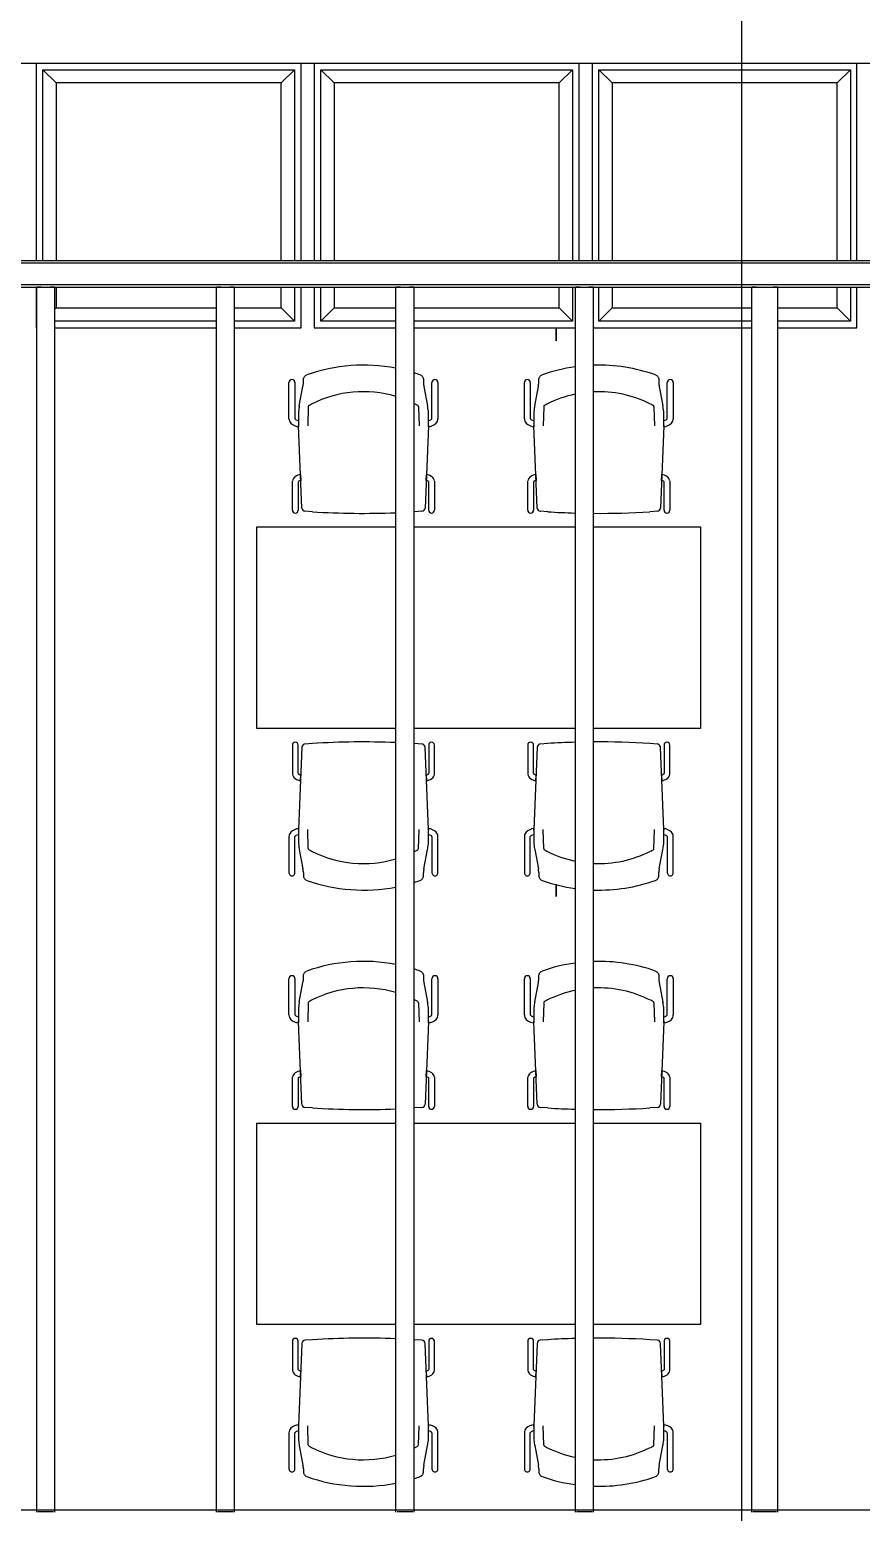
# Model space of a CAD drawing. Header units: inches. Extents: x -3 to 209, y -384 to 20.
# Drawn here: x 173.71 to 176.85, y -259.52 to -253.91 of the extents above; entities that cross this region are included whole.
import ezdxf

# ---------------------------------------------------------------- set-up
doc = ezdxf.new("R2010")
doc.units = ezdxf.units.IN
doc.header["$MEASUREMENT"] = 0
for name, color, linetype, lineweight in [('A-DETL', 253, 'Continuous', 9), ('A-FLOR', 253, 'Continuous', 9), ('I-FURN', 253, 'Continuous', 9), ('I-FURN-PNLS', 253, 'Continuous', 9), ('L-SITE', 253, 'Continuous', 9), ('S-BEAM', 253, 'Continuous', 13), ('S-GRID', 253, 'Continuous', 9)]:
    doc.layers.add(name, color=color, linetype=linetype, lineweight=lineweight)
doc.layers.add('NFF-FURN', color=253, linetype='Continuous')

# ---------------------------------------------------------------- blocks, each defined once
blk = doc.blocks.new('20170303 - Modelo Est RT 16 Arpro CENTRAL_rvt-1-Borde De Placa SobreCubierta')
at = {"layer": 'A-FLOR', "linetype": 'ByBlock', "lineweight": -2}
for p, q in [((14.4047, 16.3453), (14.4047, 16.3953)), ((14.4047, 16.3953), (14.4047, 16.3453)), ((14.4047, 14.2453), (14.4047, 14.2919)), ((14.4047, 14.2919), (14.4047, 14.2453))]:
    blk.add_line(p, q, dxfattribs=at)
at = {"layer": 'S-BEAM', "linetype": 'ByBlock', "lineweight": -2}
for p, q in [((23.1782, 16.6486), (3.9899, 16.6486)), ((23.1782, 16.6397), (3.9899, 16.6397)), ((23.1782, 16.5575), (3.9899, 16.5575)), ((3.9899, 16.5486), (23.1782, 16.5486)), ((12.4415, 16.5479), (12.4415, 11.9195)), ((12.4593, 16.5488), (12.4937, 16.5488)), ((12.5115, 11.9195), (12.5115, 16.5479)), ((13.1202, 16.5479), (13.1202, 11.9195)), ((13.138, 16.5488), (13.1724, 16.5488)), ((13.1902, 11.9195), (13.1902, 16.5479)), ((13.7986, 16.5479), (13.7986, 11.9195)), ((13.8164, 16.5488), (13.8508, 16.5488)), ((13.8686, 11.9195), (13.8686, 16.5479)), ((14.4763, 16.5479), (14.4763, 11.9195)), ((14.4941, 16.5488), (14.5285, 16.5488)), ((14.5463, 11.9195), (14.5463, 16.5479)), ((15.1427, 16.5479), (15.1427, 11.9195)), ((15.1605, 16.5488), (15.2249, 16.5488)), ((15.2427, 11.9195), (15.2427, 16.5479)), ((23.0817, 11.926), (3.9899, 11.926)), ((12.4937, 11.9203), (12.4593, 11.9203)), ((13.1724, 11.9203), (13.138, 11.9203)), ((13.8508, 11.9203), (13.8164, 11.9203)), ((14.5285, 11.9203), (14.4941, 11.9203)), ((15.2249, 11.9203), (15.1605, 11.9203))]:
    blk.add_line(p, q, dxfattribs=at)
for centre, start_param, end_param in [((12.4593, 16.5479), 1.570796, 3.141593), ((12.4937, 16.5479), 0, 1.570796), ((13.138, 16.5479), 1.570796, 3.141593), ((13.1724, 16.5479), 0, 1.570796), ((13.8164, 16.5479), 1.570796, 3.141593), ((13.8508, 16.5479), 0, 1.570796), ((14.4941, 16.5479), 1.570796, 3.141593), ((14.5285, 16.5479), 0, 1.570796), ((15.1605, 16.5479), 1.570796, 3.141593), ((15.2249, 16.5479), 0, 1.570796), ((12.4593, 11.9195), 1.570796, 2.356194), ((12.4937, 11.9195), 0.785398, 1.570796), ((13.138, 11.9195), 1.570796, 2.356194), ((13.1724, 11.9195), 0.785398, 1.570796), ((13.8164, 11.9195), 1.570796, 2.356194), ((13.8508, 11.9195), 0.785398, 1.570796), ((14.4941, 11.9195), 1.570796, 2.356194), ((14.5285, 11.9195), 0.785398, 1.570796), ((15.1605, 11.9195), 1.570796, 2.356194), ((15.2249, 11.9195), 0.785398, 1.570796)]:
    blk.add_ellipse(centre, major_axis=(0.0178, 0), ratio=0.049795, start_param=start_param, end_param=end_param, dxfattribs=at)
blk = doc.blocks.new('Haworth_Planes-Collaborative_Table-Rectangular - 30_ x 66_-V77-Borde De Placa SobreCubierta')
at = {"layer": 'I-FURN-PNLS', "linetype": 'ByBlock', "lineweight": -2}
for p, q in [((-0.8382, 0.381), (-0.4341, 0.381)), ((-0.8382, -0.381), (-0.8382, 0.381)), ((-0.3644, 0.381), (0.2437, 0.381)), ((0.3133, 0.381), (0.8382, 0.381)), ((0.8382, 0.381), (0.8382, -0.381)), ((-0.4342, -0.381), (-0.8382, -0.381)), ((0.2435, -0.381), (-0.3642, -0.381)), ((0.8382, -0.381), (0.3135, -0.381))]:
    blk.add_line(p, q, dxfattribs=at)
blk = doc.blocks.new('Haworth_Chair_Very-Perforated Side and Seminar - Arms-V78-Borde De Placa SobreCubierta')
at = {"layer": 'I-FURN', "linetype": 'ByBlock', "lineweight": -2}
for p, q in [((-0.2813, 0.2394), (-0.2813, 0.1024)), ((-0.2587, 0.1025), (-0.2587, 0.2394)), ((-0.2284, 0.2247), (-0.2422, 0.1511)), ((-0.2265, 0.2515), (-0.2268, 0.2388)), ((0.2268, 0.2388), (0.2265, 0.2515)), ((0.2422, 0.1511), (0.2284, 0.2247)), ((0.2587, 0.2394), (0.2587, 0.1025)), ((0.2813, 0.1024), (0.2813, 0.2394)), ((-0.2082, 0.1476), (-0.2107, 0.0762)), ((0.2082, 0.1476), (0.2107, 0.0762)), ((-0.2452, 0.0762), (-0.2453, 0.0787)), ((-0.2453, 0.0787), (-0.2452, 0.0762)), ((-0.2451, 0.0723), (-0.2452, 0.0762)), ((-0.2452, 0.0762), (-0.2329, -0.2351)), ((0.2329, -0.2351), (0.2452, 0.0762)), ((0.2452, 0.0762), (0.2451, 0.0723)), ((0.2453, 0.0787), (0.2452, 0.0762)), ((0.2452, 0.0762), (0.2453, 0.0787)), ((-0.237, -0.1307), (-0.2379, -0.1081)), ((0.2379, -0.1081), (0.237, -0.1307)), ((-0.2684, -0.1329), (-0.2684, -0.2432)), ((-0.2464, -0.2432), (-0.2464, -0.1353)), ((0.2464, -0.1353), (0.2464, -0.2432)), ((0.2684, -0.2432), (0.2684, -0.1329)), ((-0.2211, -0.2472), (-0.1928, -0.2491)), ((0.1928, -0.2491), (0.2211, -0.2472))]:
    blk.add_line(p, q, dxfattribs=at)
for centre, radius, start, end in [((0, -0.3398), 0.6447, 88.2529, 109.4306), ((0, -0.3398), 0.6447, 70.5694, 81.9936), ((-0.27, 0.2394), 0.0113, 360, 180), ((-0.3182, 0.2416), 0.0914, 349.3577, 358.2769), ((0.3182, 0.2416), 0.0914, 181.7231, 190.6423), ((0.27, 0.2394), 0.0113, 360, 180), ((0.0006, -0.225), 0.4297, 87.4598, 117.0332), ((0.0006, -0.225), 0.4297, 62.9668, 78.0083), ((0.378, 0.1033), 0.6238, 178.604, 182.266), ((-0.1104, 0.1192), 0.1352, 170.258, 180.2828), ((-0.0425, 0.1136), 0.2032, 169.3577, 171.9368), ((-0.2011, 0.1472), 0.0071, 123.4353, 176.5647), ((-0.1799, 0.115), 0.0456, 110.6312, 123.4353), ((0.1799, 0.115), 0.0456, 56.5647, 69.3688), ((0.2011, 0.1472), 0.0071, 3.4353, 56.5647), ((0.0425, 0.1136), 0.2032, 8.0632, 10.6423), ((0.1104, 0.1192), 0.1352, 359.7172, 9.742), ((-0.378, 0.1033), 0.6238, 357.734, 1.396), ((-0.258, 0.1024), 0.0233, 180, 226), ((-0.2407, 0.1203), 0.0482, 226, 264.7936), ((-0.2497, 0.1077), 0.0104, 210.1474, 239.8526), ((-0.2405, 0.1236), 0.0287, 239.8526, 259.4599), ((0.378, 0.1033), 0.6238, 180.7316, 182.266), ((0.2407, 0.1203), 0.0482, 275.2064, 314), ((-0.378, 0.1033), 0.6238, 357.734, 359.2684), ((0.2405, 0.1236), 0.0287, 280.5401, 300.1474), ((0.2497, 0.1077), 0.0104, 300.1474, 329.8526), ((0.258, 0.1024), 0.0233, 314, 360), ((-0.2256, -0.1648), 0.058, 102.3066, 123.6934), ((0.2256, -0.1648), 0.058, 56.3066, 77.6934), ((-0.2441, -0.137), 0.0247, 123.6934, 170.3066), ((-0.2293, -0.1585), 0.0289, 105.5905, 126.4095), ((0.2293, -0.1585), 0.0289, 53.5905, 74.4095), ((0.2441, -0.137), 0.0247, 9.6934, 56.3066), ((-0.2574, -0.2432), 0.011, 180, 360), ((-0.2202, -0.2346), 0.0127, 182.266, 265.9271), ((0, 2.8583), 3.1134, 266.4497, 270.3643), ((0, 2.8583), 3.1134, 271.6472, 273.5503), ((0.2202, -0.2346), 0.0127, 274.0729, 357.734), ((0.2574, -0.2432), 0.011, 180, 360)]:
    blk.add_arc(centre, radius, start, end, dxfattribs=at)
for points in [[(-0.2259, 0.2554), (-0.2261, 0.2548), (-0.2263, 0.2534), (-0.2264, 0.2521), (-0.2265, 0.2515)], [(-0.2145, 0.2681), (-0.2159, 0.2676), (-0.2185, 0.2662), (-0.2219, 0.2632), (-0.2245, 0.2596), (-0.2255, 0.2569), (-0.2259, 0.2554)], [(0.2259, 0.2554), (0.2255, 0.2569), (0.2245, 0.2596), (0.2219, 0.2632), (0.2185, 0.2662), (0.2159, 0.2676), (0.2145, 0.2681)], [(0.2265, 0.2515), (0.2264, 0.2521), (0.2263, 0.2534), (0.2261, 0.2548), (0.2259, 0.2554)]]:
    blk.add_open_spline(points, degree=3, dxfattribs=at)
blk = doc.blocks.new('Haworth_Chair_Very-Perforated Side and Seminar - Arms-V79-Borde De Placa SobreCubierta')
at = {"layer": 'I-FURN', "linetype": 'ByBlock', "lineweight": -2}
for p, q in [((-0.2813, 0.2394), (-0.2813, 0.1024)), ((-0.2587, 0.1025), (-0.2587, 0.2394)), ((-0.2284, 0.2247), (-0.2422, 0.1511)), ((-0.2265, 0.2515), (-0.2268, 0.2388)), ((0.2268, 0.2388), (0.2265, 0.2515)), ((0.2422, 0.1511), (0.2284, 0.2247)), ((0.2587, 0.2394), (0.2587, 0.1025)), ((0.2813, 0.1024), (0.2813, 0.2394)), ((-0.2082, 0.1476), (-0.2107, 0.0762)), ((0.2082, 0.1476), (0.2107, 0.0762)), ((-0.2452, 0.0762), (-0.2453, 0.0787)), ((-0.2453, 0.0787), (-0.2452, 0.0762)), ((-0.2451, 0.0723), (-0.2452, 0.0762)), ((-0.2452, 0.0762), (-0.2329, -0.2351)), ((0.2329, -0.2351), (0.2452, 0.0762)), ((0.2452, 0.0762), (0.2451, 0.0723)), ((0.2453, 0.0787), (0.2452, 0.0762)), ((0.2452, 0.0762), (0.2453, 0.0787)), ((-0.237, -0.1307), (-0.2379, -0.1081)), ((0.2379, -0.1081), (0.237, -0.1307)), ((-0.2684, -0.1329), (-0.2684, -0.2432)), ((-0.2464, -0.2432), (-0.2464, -0.1353)), ((0.2464, -0.1353), (0.2464, -0.2432)), ((0.2684, -0.2432), (0.2684, -0.1329)), ((-0.2211, -0.2472), (-0.1928, -0.2491)), ((0.1928, -0.2491), (0.2211, -0.2472))]:
    blk.add_line(p, q, dxfattribs=at)
for centre, radius, start, end in [((0, -0.3398), 0.6447, 70.5694, 100.8851), ((-0.27, 0.2394), 0.0113, 360, 180), ((-0.3182, 0.2416), 0.0914, 349.3577, 358.2769), ((0, -0.3398), 0.6447, 107.32, 109.4306), ((0.3182, 0.2416), 0.0914, 181.7231, 190.6423), ((0.27, 0.2394), 0.0113, 360, 180), ((0.0006, -0.225), 0.4297, 62.9668, 106.5531), ((0.378, 0.1033), 0.6238, 178.604, 182.266), ((-0.1104, 0.1192), 0.1352, 170.258, 180.2828), ((-0.0425, 0.1136), 0.2032, 169.3577, 171.9368), ((-0.2011, 0.1472), 0.0071, 123.4353, 176.5647), ((-0.1799, 0.115), 0.0456, 110.6312, 123.4353), ((0.0006, -0.225), 0.4297, 116.5927, 117.0332), ((0.1799, 0.115), 0.0456, 56.5647, 69.3688), ((0.2011, 0.1472), 0.0071, 3.4353, 56.5647), ((0.0425, 0.1136), 0.2032, 8.0632, 10.6423), ((0.1104, 0.1192), 0.1352, 359.7172, 9.742), ((-0.378, 0.1033), 0.6238, 357.734, 1.396), ((-0.258, 0.1024), 0.0233, 180, 226), ((-0.2407, 0.1203), 0.0482, 226, 264.7936), ((-0.2497, 0.1077), 0.0104, 210.1474, 239.8526), ((-0.2405, 0.1236), 0.0287, 239.8526, 259.4599), ((0.378, 0.1033), 0.6238, 180.7316, 182.266), ((0.2407, 0.1203), 0.0482, 275.2064, 314), ((-0.378, 0.1033), 0.6238, 357.734, 359.2684), ((0.2405, 0.1236), 0.0287, 280.5401, 300.1474), ((0.2497, 0.1077), 0.0104, 300.1474, 329.8526), ((0.258, 0.1024), 0.0233, 314, 360), ((-0.2256, -0.1648), 0.058, 102.3066, 123.6934), ((0.2256, -0.1648), 0.058, 56.3066, 77.6934), ((-0.2441, -0.137), 0.0247, 123.6934, 170.3066), ((-0.2293, -0.1585), 0.0289, 105.5905, 126.4095), ((0.2293, -0.1585), 0.0289, 53.5905, 74.4095), ((0.2441, -0.137), 0.0247, 9.6934, 56.3066), ((-0.2574, -0.2432), 0.011, 180, 360), ((-0.2202, -0.2346), 0.0127, 182.266, 265.9271), ((0, 2.8583), 3.1134, 267.7571, 273.5503), ((0.2202, -0.2346), 0.0127, 274.0729, 357.734), ((0.2574, -0.2432), 0.011, 180, 360)]:
    blk.add_arc(centre, radius, start, end, dxfattribs=at)
for points in [[(-0.2259, 0.2554), (-0.2261, 0.2548), (-0.2263, 0.2534), (-0.2264, 0.2521), (-0.2265, 0.2515)], [(-0.2145, 0.2681), (-0.2159, 0.2676), (-0.2185, 0.2662), (-0.2219, 0.2632), (-0.2245, 0.2596), (-0.2255, 0.2569), (-0.2259, 0.2554)], [(0.2259, 0.2554), (0.2255, 0.2569), (0.2245, 0.2596), (0.2219, 0.2632), (0.2185, 0.2662), (0.2159, 0.2676), (0.2145, 0.2681)], [(0.2265, 0.2515), (0.2264, 0.2521), (0.2263, 0.2534), (0.2261, 0.2548), (0.2259, 0.2554)]]:
    blk.add_open_spline(points, degree=3, dxfattribs=at)
blk = doc.blocks.new('Haworth_Chair_Very-Perforated Side and Seminar - Arms-V80-Borde De Placa SobreCubierta')
at = {"layer": 'I-FURN', "linetype": 'ByBlock', "lineweight": -2}
for p, q in [((-0.2684, 0.1329), (-0.2684, 0.2432)), ((-0.2464, 0.2432), (-0.2464, 0.1353)), ((-0.2452, -0.0762), (-0.2329, 0.2351)), ((-0.2211, 0.2472), (-0.1928, 0.2491)), ((0.1928, 0.2491), (0.2211, 0.2472)), ((0.2329, 0.2351), (0.2452, -0.0762)), ((0.2464, 0.1353), (0.2464, 0.2432)), ((0.2684, 0.2432), (0.2684, 0.1329)), ((-0.237, 0.1307), (-0.2379, 0.1081)), ((0.2379, 0.1081), (0.237, 0.1307)), ((-0.2813, -0.2394), (-0.2813, -0.1024)), ((-0.2587, -0.1025), (-0.2587, -0.2394)), ((-0.2452, -0.0762), (-0.2453, -0.0787)), ((-0.2453, -0.0787), (-0.2452, -0.0762)), ((-0.2451, -0.0723), (-0.2452, -0.0762)), ((-0.2082, -0.1476), (-0.2107, -0.0762)), ((0.2082, -0.1476), (0.2107, -0.0762)), ((0.2452, -0.0762), (0.2451, -0.0723)), ((0.2453, -0.0787), (0.2452, -0.0762)), ((0.2452, -0.0762), (0.2453, -0.0787)), ((0.2587, -0.2394), (0.2587, -0.1025)), ((0.2813, -0.1024), (0.2813, -0.2394)), ((-0.2284, -0.2247), (-0.2422, -0.1511)), ((0.2422, -0.1511), (0.2284, -0.2247)), ((-0.2265, -0.2515), (-0.2268, -0.2388)), ((0.2268, -0.2388), (0.2265, -0.2515))]:
    blk.add_line(p, q, dxfattribs=at)
for centre, radius, start, end in [((-0.2574, 0.2432), 0.011, 0, 180), ((-0.2202, 0.2346), 0.0127, 94.0729, 177.734), ((0, -2.8583), 3.1134, 89.6387, 93.5503), ((0, -2.8583), 3.1134, 86.4497, 88.3497), ((0.2202, 0.2346), 0.0127, 2.266, 85.9271), ((0.2574, 0.2432), 0.011, 0, 180), ((-0.2441, 0.137), 0.0247, 189.6934, 236.3066), ((-0.2256, 0.1648), 0.058, 236.3066, 257.6934), ((-0.2293, 0.1585), 0.0289, 233.5905, 254.4095), ((0.2293, 0.1585), 0.0289, 285.5905, 306.4095), ((0.2256, 0.1648), 0.058, 282.3066, 303.6934), ((0.2441, 0.137), 0.0247, 303.6934, 350.3066), ((-0.258, -0.1024), 0.0233, 134, 180), ((-0.2407, -0.1203), 0.0482, 95.2064, 134), ((-0.2497, -0.1077), 0.0104, 120.1474, 149.8526), ((-0.2405, -0.1236), 0.0287, 100.5401, 120.1474), ((0.378, -0.1033), 0.6238, 177.734, 179.2684), ((0.378, -0.1033), 0.6238, 177.734, 181.396), ((0.2407, -0.1203), 0.0482, 46, 84.7936), ((-0.378, -0.1033), 0.6238, 0.7316, 2.266), ((-0.378, -0.1033), 0.6238, 358.604, 2.266), ((0.2405, -0.1236), 0.0287, 59.8526, 79.4599), ((0.2497, -0.1077), 0.0104, 30.1474, 59.8526), ((0.258, -0.1024), 0.0233, 0, 46), ((-0.1104, -0.1192), 0.1352, 179.7172, 189.742), ((-0.0425, -0.1136), 0.2032, 188.0632, 190.6423), ((-0.2011, -0.1472), 0.0071, 183.4353, 236.5647), ((-0.1799, -0.115), 0.0456, 236.5647, 249.3688), ((0.0006, 0.225), 0.4297, 242.9668, 272.5335), ((0.0006, 0.225), 0.4297, 281.999, 297.0332), ((0.1799, -0.115), 0.0456, 290.6312, 303.4353), ((0.2011, -0.1472), 0.0071, 303.4353, 356.5647), ((0.0425, -0.1136), 0.2032, 349.3577, 351.9368), ((0.1104, -0.1192), 0.1352, 350.258, 0.2828), ((-0.27, -0.2394), 0.0113, 180, 0), ((-0.3182, -0.2416), 0.0914, 1.7231, 10.6423), ((0, 0.3398), 0.6447, 250.5694, 271.7449), ((0, 0.3398), 0.6447, 278.0088, 289.4306), ((0.3182, -0.2416), 0.0914, 169.3577, 178.2769), ((0.27, -0.2394), 0.0113, 180, 0)]:
    blk.add_arc(centre, radius, start, end, dxfattribs=at)
for points in [[(-0.2259, -0.2554), (-0.2261, -0.2548), (-0.2263, -0.2534), (-0.2264, -0.2521), (-0.2265, -0.2515)], [(-0.2145, -0.2681), (-0.2159, -0.2676), (-0.2185, -0.2662), (-0.2219, -0.2632), (-0.2245, -0.2596), (-0.2255, -0.2569), (-0.2259, -0.2554)], [(0.2259, -0.2554), (0.2255, -0.2569), (0.2245, -0.2596), (0.2219, -0.2632), (0.2185, -0.2662), (0.2159, -0.2676), (0.2145, -0.2681)], [(0.2265, -0.2515), (0.2264, -0.2521), (0.2263, -0.2534), (0.2261, -0.2548), (0.2259, -0.2554)]]:
    blk.add_open_spline(points, degree=3, dxfattribs=at)
blk = doc.blocks.new('Haworth_Chair_Very-Perforated Side and Seminar - Arms-V81-Borde De Placa SobreCubierta')
at = {"layer": 'I-FURN', "linetype": 'ByBlock', "lineweight": -2}
for p, q in [((-0.2684, 0.1329), (-0.2684, 0.2432)), ((-0.2464, 0.2432), (-0.2464, 0.1353)), ((-0.2452, -0.0762), (-0.2329, 0.2351)), ((-0.2211, 0.2472), (-0.1928, 0.2491)), ((0.1928, 0.2491), (0.2211, 0.2472)), ((0.2329, 0.2351), (0.2452, -0.0762)), ((0.2464, 0.1353), (0.2464, 0.2432)), ((0.2684, 0.2432), (0.2684, 0.1329)), ((-0.237, 0.1307), (-0.2379, 0.1081)), ((0.2379, 0.1081), (0.237, 0.1307)), ((-0.2813, -0.2394), (-0.2813, -0.1024)), ((-0.2587, -0.1025), (-0.2587, -0.2394)), ((-0.2452, -0.0762), (-0.2453, -0.0787)), ((-0.2453, -0.0787), (-0.2452, -0.0762)), ((-0.2451, -0.0723), (-0.2452, -0.0762)), ((-0.2082, -0.1476), (-0.2107, -0.0762)), ((0.2082, -0.1476), (0.2107, -0.0762)), ((0.2452, -0.0762), (0.2451, -0.0723)), ((0.2453, -0.0787), (0.2452, -0.0762)), ((0.2452, -0.0762), (0.2453, -0.0787)), ((0.2587, -0.2394), (0.2587, -0.1025)), ((0.2813, -0.1024), (0.2813, -0.2394)), ((-0.2284, -0.2247), (-0.2422, -0.1511)), ((0.2422, -0.1511), (0.2284, -0.2247)), ((-0.2265, -0.2515), (-0.2268, -0.2388)), ((0.2268, -0.2388), (0.2265, -0.2515))]:
    blk.add_line(p, q, dxfattribs=at)
for centre, radius, start, end in [((-0.2574, 0.2432), 0.011, 0, 180), ((-0.2202, 0.2346), 0.0127, 94.0729, 177.734), ((0, -2.8583), 3.1134, 86.4497, 92.2398), ((0.2202, 0.2346), 0.0127, 2.266, 85.9271), ((0.2574, 0.2432), 0.011, 0, 180), ((-0.2441, 0.137), 0.0247, 189.6934, 236.3066), ((-0.2256, 0.1648), 0.058, 236.3066, 257.6934), ((-0.2293, 0.1585), 0.0289, 233.5905, 254.4095), ((0.2293, 0.1585), 0.0289, 285.5905, 306.4095), ((0.2256, 0.1648), 0.058, 282.3066, 303.6934), ((0.2441, 0.137), 0.0247, 303.6934, 350.3066), ((-0.258, -0.1024), 0.0233, 134, 180), ((-0.2407, -0.1203), 0.0482, 95.2064, 134), ((-0.2497, -0.1077), 0.0104, 120.1474, 149.8526), ((-0.2405, -0.1236), 0.0287, 100.5401, 120.1474), ((0.378, -0.1033), 0.6238, 177.734, 179.2684), ((0.378, -0.1033), 0.6238, 177.734, 181.396), ((0.2407, -0.1203), 0.0482, 46, 84.7936), ((-0.378, -0.1033), 0.6238, 0.7316, 2.266), ((-0.378, -0.1033), 0.6238, 358.604, 2.266), ((0.2405, -0.1236), 0.0287, 59.8526, 79.4599), ((0.2497, -0.1077), 0.0104, 30.1474, 59.8526), ((0.258, -0.1024), 0.0233, 0, 46), ((-0.1104, -0.1192), 0.1352, 179.7172, 189.742), ((-0.0425, -0.1136), 0.2032, 188.0632, 190.6423), ((-0.2011, -0.1472), 0.0071, 183.4353, 236.5647), ((-0.1799, -0.115), 0.0456, 236.5647, 249.3688), ((0.0006, 0.225), 0.4297, 242.9668, 243.3984), ((0.0006, 0.225), 0.4297, 253.4548, 297.0332), ((0.1799, -0.115), 0.0456, 290.6312, 303.4353), ((0.2011, -0.1472), 0.0071, 303.4353, 356.5647), ((0.0425, -0.1136), 0.2032, 349.3577, 351.9368), ((0.1104, -0.1192), 0.1352, 350.258, 0.2828), ((-0.27, -0.2394), 0.0113, 180, 0), ((-0.3182, -0.2416), 0.0914, 1.7231, 10.6423), ((0, 0.3398), 0.6447, 250.5694, 252.677), ((0, 0.3398), 0.6447, 259.1174, 289.4306), ((0.3182, -0.2416), 0.0914, 169.3577, 178.2769), ((0.27, -0.2394), 0.0113, 180, 0)]:
    blk.add_arc(centre, radius, start, end, dxfattribs=at)
for points in [[(-0.2259, -0.2554), (-0.2261, -0.2548), (-0.2263, -0.2534), (-0.2264, -0.2521), (-0.2265, -0.2515)], [(-0.2145, -0.2681), (-0.2159, -0.2676), (-0.2185, -0.2662), (-0.2219, -0.2632), (-0.2245, -0.2596), (-0.2255, -0.2569), (-0.2259, -0.2554)], [(0.2259, -0.2554), (0.2255, -0.2569), (0.2245, -0.2596), (0.2219, -0.2632), (0.2185, -0.2662), (0.2159, -0.2676), (0.2145, -0.2681)], [(0.2265, -0.2515), (0.2264, -0.2521), (0.2263, -0.2534), (0.2261, -0.2548), (0.2259, -0.2554)]]:
    blk.add_open_spline(points, degree=3, dxfattribs=at)
blk = doc.blocks.new('Haworth_Planes-Collaborative_Table-Rectangular - 30_ x 66_-V103-Borde De Placa SobreCubierta')
at = {"layer": 'I-FURN-PNLS', "linetype": 'ByBlock', "lineweight": -2}
for p, q in [((-0.8382, 0.381), (-0.4342, 0.381)), ((-0.8382, -0.381), (-0.8382, 0.381)), ((-0.3642, 0.381), (0.2435, 0.381)), ((0.3135, 0.381), (0.8382, 0.381)), ((0.8382, 0.381), (0.8382, -0.381)), ((-0.4342, -0.381), (-0.8382, -0.381)), ((0.2435, -0.381), (-0.3642, -0.381)), ((0.8382, -0.381), (0.3135, -0.381))]:
    blk.add_line(p, q, dxfattribs=at)
blk = doc.blocks.new('Haworth_Chair_Very-Perforated Side and Seminar - Arms-V104-Borde De Placa SobreCubierta')
at = {"layer": 'I-FURN', "linetype": 'ByBlock', "lineweight": -2}
for p, q in [((-0.2813, 0.2394), (-0.2813, 0.1024)), ((-0.2587, 0.1025), (-0.2587, 0.2394)), ((-0.2284, 0.2247), (-0.2422, 0.1511)), ((-0.2265, 0.2515), (-0.2268, 0.2388)), ((0.2268, 0.2388), (0.2265, 0.2515)), ((0.2422, 0.1511), (0.2284, 0.2247)), ((0.2587, 0.2394), (0.2587, 0.1025)), ((0.2813, 0.1024), (0.2813, 0.2394)), ((-0.2082, 0.1476), (-0.2107, 0.0762)), ((0.2082, 0.1476), (0.2107, 0.0762)), ((-0.2452, 0.0762), (-0.2453, 0.0787)), ((-0.2453, 0.0787), (-0.2452, 0.0762)), ((-0.2451, 0.0723), (-0.2452, 0.0762)), ((-0.2452, 0.0762), (-0.2329, -0.2351)), ((0.2329, -0.2351), (0.2452, 0.0762)), ((0.2452, 0.0762), (0.2451, 0.0723)), ((0.2453, 0.0787), (0.2452, 0.0762)), ((0.2452, 0.0762), (0.2453, 0.0787)), ((-0.237, -0.1307), (-0.2379, -0.1081)), ((0.2379, -0.1081), (0.237, -0.1307)), ((-0.2684, -0.1329), (-0.2684, -0.2432)), ((-0.2464, -0.2432), (-0.2464, -0.1353)), ((0.2464, -0.1353), (0.2464, -0.2432)), ((0.2684, -0.2432), (0.2684, -0.1329)), ((-0.2211, -0.2472), (-0.1928, -0.2491)), ((0.1928, -0.2491), (0.2211, -0.2472))]:
    blk.add_line(p, q, dxfattribs=at)
for centre, radius, start, end in [((0, -0.3398), 0.6447, 88.2551, 109.4306), ((0, -0.3398), 0.6447, 70.5694, 81.9912), ((-0.27, 0.2394), 0.0113, 360, 180), ((-0.3182, 0.2416), 0.0914, 349.3577, 358.2769), ((0.3182, 0.2416), 0.0914, 181.7231, 190.6423), ((0.27, 0.2394), 0.0113, 360, 180), ((0.0006, -0.225), 0.4297, 87.4665, 117.0332), ((0.0006, -0.225), 0.4297, 62.9668, 78.001), ((0.378, 0.1033), 0.6238, 178.604, 182.266), ((-0.1104, 0.1192), 0.1352, 170.258, 180.2828), ((-0.0425, 0.1136), 0.2032, 169.3577, 171.9368), ((-0.2011, 0.1472), 0.0071, 123.4353, 176.5647), ((-0.1799, 0.115), 0.0456, 110.6312, 123.4353), ((0.1799, 0.115), 0.0456, 56.5647, 69.3688), ((0.2011, 0.1472), 0.0071, 3.4353, 56.5647), ((0.0425, 0.1136), 0.2032, 8.0632, 10.6423), ((0.1104, 0.1192), 0.1352, 359.7172, 9.742), ((-0.378, 0.1033), 0.6238, 357.734, 1.396), ((-0.258, 0.1024), 0.0233, 180, 226), ((-0.2407, 0.1203), 0.0482, 226, 264.7936), ((-0.2497, 0.1077), 0.0104, 210.1474, 239.8526), ((-0.2405, 0.1236), 0.0287, 239.8526, 259.4599), ((0.378, 0.1033), 0.6238, 180.7316, 182.266), ((0.2407, 0.1203), 0.0482, 275.2064, 314), ((-0.378, 0.1033), 0.6238, 357.734, 359.2684), ((0.2405, 0.1236), 0.0287, 280.5401, 300.1474), ((0.2497, 0.1077), 0.0104, 300.1474, 329.8526), ((0.258, 0.1024), 0.0233, 314, 360), ((-0.2256, -0.1648), 0.058, 102.3066, 123.6934), ((0.2256, -0.1648), 0.058, 56.3066, 77.6934), ((-0.2441, -0.137), 0.0247, 123.6934, 170.3066), ((-0.2293, -0.1585), 0.0289, 105.5905, 126.4095), ((0.2293, -0.1585), 0.0289, 53.5905, 74.4095), ((0.2441, -0.137), 0.0247, 9.6934, 56.3066), ((-0.2574, -0.2432), 0.011, 180, 360), ((-0.2202, -0.2346), 0.0127, 182.266, 265.9271), ((0, 2.8583), 3.1134, 266.4497, 270.3613), ((0, 2.8583), 3.1134, 271.6503, 273.5503), ((0.2202, -0.2346), 0.0127, 274.0729, 357.734), ((0.2574, -0.2432), 0.011, 180, 360)]:
    blk.add_arc(centre, radius, start, end, dxfattribs=at)
for points in [[(-0.2259, 0.2554), (-0.2261, 0.2548), (-0.2263, 0.2534), (-0.2264, 0.2521), (-0.2265, 0.2515)], [(-0.2145, 0.2681), (-0.2159, 0.2676), (-0.2185, 0.2662), (-0.2219, 0.2632), (-0.2245, 0.2596), (-0.2255, 0.2569), (-0.2259, 0.2554)], [(0.2259, 0.2554), (0.2255, 0.2569), (0.2245, 0.2596), (0.2219, 0.2632), (0.2185, 0.2662), (0.2159, 0.2676), (0.2145, 0.2681)], [(0.2265, 0.2515), (0.2264, 0.2521), (0.2263, 0.2534), (0.2261, 0.2548), (0.2259, 0.2554)]]:
    blk.add_open_spline(points, degree=3, dxfattribs=at)
blk = doc.blocks.new('Haworth_Chair_Very-Perforated Side and Seminar - Arms-V105-Borde De Placa SobreCubierta')
at = {"layer": 'I-FURN', "linetype": 'ByBlock', "lineweight": -2}
for p, q in [((-0.2813, 0.2394), (-0.2813, 0.1024)), ((-0.2587, 0.1025), (-0.2587, 0.2394)), ((-0.2284, 0.2247), (-0.2422, 0.1511)), ((-0.2265, 0.2515), (-0.2268, 0.2388)), ((0.2268, 0.2388), (0.2265, 0.2515)), ((0.2422, 0.1511), (0.2284, 0.2247)), ((0.2587, 0.2394), (0.2587, 0.1025)), ((0.2813, 0.1024), (0.2813, 0.2394)), ((-0.2082, 0.1476), (-0.2107, 0.0762)), ((0.2082, 0.1476), (0.2107, 0.0762)), ((-0.2452, 0.0762), (-0.2453, 0.0787)), ((-0.2453, 0.0787), (-0.2452, 0.0762)), ((-0.2451, 0.0723), (-0.2452, 0.0762)), ((-0.2452, 0.0762), (-0.2329, -0.2351)), ((0.2329, -0.2351), (0.2452, 0.0762)), ((0.2452, 0.0762), (0.2451, 0.0723)), ((0.2453, 0.0787), (0.2452, 0.0762)), ((0.2452, 0.0762), (0.2453, 0.0787)), ((-0.237, -0.1307), (-0.2379, -0.1081)), ((0.2379, -0.1081), (0.237, -0.1307)), ((-0.2684, -0.1329), (-0.2684, -0.2432)), ((-0.2464, -0.2432), (-0.2464, -0.1353)), ((0.2464, -0.1353), (0.2464, -0.2432)), ((0.2684, -0.2432), (0.2684, -0.1329)), ((-0.2211, -0.2472), (-0.1928, -0.2491)), ((0.1928, -0.2491), (0.2211, -0.2472))]:
    blk.add_line(p, q, dxfattribs=at)
for centre, radius, start, end in [((0, -0.3398), 0.6447, 70.5694, 100.8826), ((-0.27, 0.2394), 0.0113, 360, 180), ((-0.3182, 0.2416), 0.0914, 349.3577, 358.2769), ((0, -0.3398), 0.6447, 107.323, 109.4306), ((0.3182, 0.2416), 0.0914, 181.7231, 190.6423), ((0.27, 0.2394), 0.0113, 360, 180), ((0.0006, -0.225), 0.4297, 62.9668, 106.5452), ((0.378, 0.1033), 0.6238, 178.604, 182.266), ((-0.1104, 0.1192), 0.1352, 170.258, 180.2828), ((-0.0425, 0.1136), 0.2032, 169.3577, 171.9368), ((-0.2011, 0.1472), 0.0071, 123.4353, 176.5647), ((-0.1799, 0.115), 0.0456, 110.6312, 123.4353), ((0.0006, -0.225), 0.4297, 116.6016, 117.0332), ((0.1799, 0.115), 0.0456, 56.5647, 69.3688), ((0.2011, 0.1472), 0.0071, 3.4353, 56.5647), ((0.0425, 0.1136), 0.2032, 8.0632, 10.6423), ((0.1104, 0.1192), 0.1352, 359.7172, 9.742), ((-0.378, 0.1033), 0.6238, 357.734, 1.396), ((-0.258, 0.1024), 0.0233, 180, 226), ((-0.2407, 0.1203), 0.0482, 226, 264.7936), ((-0.2497, 0.1077), 0.0104, 210.1474, 239.8526), ((-0.2405, 0.1236), 0.0287, 239.8526, 259.4599), ((0.378, 0.1033), 0.6238, 180.7316, 182.266), ((0.2407, 0.1203), 0.0482, 275.2064, 314), ((-0.378, 0.1033), 0.6238, 357.734, 359.2684), ((0.2405, 0.1236), 0.0287, 280.5401, 300.1474), ((0.2497, 0.1077), 0.0104, 300.1474, 329.8526), ((0.258, 0.1024), 0.0233, 314, 360), ((-0.2256, -0.1648), 0.058, 102.3066, 123.6934), ((0.2256, -0.1648), 0.058, 56.3066, 77.6934), ((-0.2441, -0.137), 0.0247, 123.6934, 170.3066), ((-0.2293, -0.1585), 0.0289, 105.5905, 126.4095), ((0.2293, -0.1585), 0.0289, 53.5905, 74.4095), ((0.2441, -0.137), 0.0247, 9.6934, 56.3066), ((-0.2574, -0.2432), 0.011, 180, 360), ((-0.2202, -0.2346), 0.0127, 182.266, 265.9271), ((0, 2.8583), 3.1134, 267.7602, 273.5503), ((0.2202, -0.2346), 0.0127, 274.0729, 357.734), ((0.2574, -0.2432), 0.011, 180, 360)]:
    blk.add_arc(centre, radius, start, end, dxfattribs=at)
for points in [[(-0.2259, 0.2554), (-0.2261, 0.2548), (-0.2263, 0.2534), (-0.2264, 0.2521), (-0.2265, 0.2515)], [(-0.2145, 0.2681), (-0.2159, 0.2676), (-0.2185, 0.2662), (-0.2219, 0.2632), (-0.2245, 0.2596), (-0.2255, 0.2569), (-0.2259, 0.2554)], [(0.2259, 0.2554), (0.2255, 0.2569), (0.2245, 0.2596), (0.2219, 0.2632), (0.2185, 0.2662), (0.2159, 0.2676), (0.2145, 0.2681)], [(0.2265, 0.2515), (0.2264, 0.2521), (0.2263, 0.2534), (0.2261, 0.2548), (0.2259, 0.2554)]]:
    blk.add_open_spline(points, degree=3, dxfattribs=at)
blk = doc.blocks.new('Drewza039s_Parametric_Planter_5378 - Drewza039s_Parametric_Planter_5378-V178-Borde De Placa SobreCubierta')
at = {"layer": 'L-SITE', "linetype": 'ByBlock', "lineweight": -2}
for p, q in [((-0.485, 0.4825), (-0.485, -0.2646)), ((-0.485, 0.4825), (-0.485, -0.2646)), ((-0.46, -0.2646), (-0.46, 0.4575)), ((-0.46, 0.4575), (0.49, 0.4575)), ((-0.41, 0.4075), (-0.46, 0.4575)), ((0.49, 0.4575), (0.44, 0.4075)), ((0.49, 0.4575), (0.49, -0.2643)), ((0.515, -0.2643), (0.515, 0.4825)), ((0.515, -0.2643), (0.515, 0.4825)), ((-0.41, 0.4075), (-0.41, -0.2646)), ((0.44, 0.4075), (-0.41, 0.4075)), ((0.44, -0.2643), (0.44, 0.4075)), ((-0.485, -0.3643), (-0.485, -0.5175)), ((-0.485, -0.3643), (-0.485, -0.5175)), ((-0.41, -0.3643), (-0.41, -0.4425)), ((0.44, -0.4425), (0.44, -0.3643)), ((0.49, -0.3643), (0.49, -0.4925)), ((0.515, -0.5175), (0.515, -0.3643)), ((0.515, -0.5175), (0.515, -0.3643)), ((-0.41, -0.4425), (-0.4147, -0.4472)), ((-0.41, -0.4425), (0.194, -0.4425)), ((0.264, -0.4425), (0.44, -0.4425)), ((0.44, -0.4425), (0.49, -0.4925)), ((0.194, -0.4925), (-0.4147, -0.4925)), ((0.49, -0.4925), (0.264, -0.4925)), ((-0.4147, -0.5175), (0.194, -0.5175)), ((-0.4147, -0.5175), (0.194, -0.5175)), ((0.264, -0.5175), (0.515, -0.5175)), ((0.264, -0.5175), (0.515, -0.5175))]:
    blk.add_line(p, q, dxfattribs=at)
blk = doc.blocks.new('Drewza039s_Parametric_Planter_5378 - Drewza039s_Parametric_Planter_5378-V179-Borde De Placa SobreCubierta')
at = {"layer": 'L-SITE', "linetype": 'ByBlock', "lineweight": -2}
for p, q in [((-0.485, 0.4825), (-0.485, -0.2643)), ((-0.485, 0.4825), (-0.485, -0.2643)), ((-0.46, -0.2643), (-0.46, 0.4575)), ((-0.46, 0.4575), (0.49, 0.4575)), ((-0.41, 0.4075), (-0.46, 0.4575)), ((0.49, 0.4575), (0.44, 0.4075)), ((0.49, 0.4575), (0.49, -0.2643)), ((0.515, -0.2643), (0.515, 0.4825)), ((0.515, -0.2643), (0.515, 0.4825)), ((-0.41, 0.4075), (-0.41, -0.2643)), ((0.44, 0.4075), (-0.41, 0.4075)), ((0.44, -0.2643), (0.44, 0.4075)), ((-0.485, -0.3643), (-0.485, -0.5175)), ((-0.485, -0.3643), (-0.485, -0.5175)), ((-0.46, -0.4925), (-0.46, -0.3643)), ((-0.41, -0.3643), (-0.41, -0.4425)), ((0.44, -0.4425), (0.44, -0.364)), ((0.49, -0.364), (0.49, -0.4925)), ((-0.41, -0.4425), (-0.46, -0.4925)), ((-0.41, -0.4425), (-0.1776, -0.4425)), ((-0.1076, -0.4425), (0.44, -0.4425)), ((0.44, -0.4425), (0.49, -0.4925)), ((-0.1776, -0.4925), (-0.46, -0.4925)), ((0.49, -0.4925), (-0.1076, -0.4925)), ((-0.485, -0.5175), (-0.1776, -0.5175)), ((-0.485, -0.5175), (-0.1776, -0.5175)), ((-0.1076, -0.5175), (0.5001, -0.5175)), ((-0.1076, -0.5175), (0.5001, -0.5175))]:
    blk.add_line(p, q, dxfattribs=at)
blk = doc.blocks.new('Drewza039s_Parametric_Planter_5378 - Drewza039s_Parametric_Planter_5378-V180-Borde De Placa SobreCubierta')
at = {"layer": 'L-SITE', "linetype": 'ByBlock', "lineweight": -2}
for p, q in [((-0.485, 0.4825), (-0.485, -0.2643)), ((-0.485, 0.4825), (-0.485, -0.2643)), ((-0.46, -0.2643), (-0.46, 0.4575)), ((-0.46, 0.4575), (0.49, 0.4575)), ((-0.41, 0.4075), (-0.46, 0.4575)), ((0.49, 0.4575), (0.44, 0.4075)), ((0.49, 0.4575), (0.49, -0.2643)), ((0.515, -0.2643), (0.515, 0.4825)), ((0.515, -0.2643), (0.515, 0.4825)), ((-0.41, 0.4075), (-0.41, -0.2643)), ((0.44, 0.4075), (-0.41, 0.4075)), ((0.44, -0.2643), (0.44, 0.4075)), ((-0.46, -0.4925), (-0.46, -0.364)), ((-0.41, -0.364), (-0.41, -0.4425)), ((0.44, -0.4425), (0.44, -0.364)), ((0.49, -0.364), (0.49, -0.4925)), ((0.515, -0.5175), (0.515, -0.364)), ((0.515, -0.5175), (0.515, -0.364)), ((-0.41, -0.4425), (-0.46, -0.4925)), ((-0.41, -0.4425), (0.1165, -0.4425)), ((0.2165, -0.4425), (0.44, -0.4425)), ((0.44, -0.4425), (0.49, -0.4925)), ((0.1165, -0.4925), (-0.46, -0.4925)), ((0.49, -0.4925), (0.2165, -0.4925)), ((-0.4799, -0.5175), (0.1165, -0.5175)), ((-0.4799, -0.5175), (0.1165, -0.5175)), ((0.2165, -0.5175), (0.515, -0.5175)), ((0.2165, -0.5175), (0.515, -0.5175))]:
    blk.add_line(p, q, dxfattribs=at)
blk = doc.blocks.new('CB TEC 23-03-2017')
at = {"layer": 'A-DETL', "linetype": 'ByBlock', "lineweight": -2}
blk.add_line((257.5543, 5583.9708), (277.4543, 5583.9708), dxfattribs=at)
at = {"layer": 'S-GRID', "linetype": 'ByBlock', "lineweight": -2}
blk.add_line((268.6085, 5595.8216), (268.6085, 5538.6277), dxfattribs=at)
at = {"linetype": 'ByBlock', "lineweight": -2}
blk.add_blockref('20170303 - Modelo Est RT 16 Arpro CENTRAL_rvt-1-Borde De Placa SobreCubierta', (253.5039, 5566.5754), dxfattribs=at)
at = {"layer": 'I-FURN', "linetype": 'ByBlock', "lineweight": -2, "rotation": 180}
for name, p in [('Haworth_Chair_Very-Perforated Side and Seminar - Arms-V81-Borde De Placa SobreCubierta', (267.1809, 5582.5243)), ('Haworth_Chair_Very-Perforated Side and Seminar - Arms-V80-Borde De Placa SobreCubierta', (268.0699, 5582.5243)), ('Haworth_Chair_Very-Perforated Side and Seminar - Arms-V105-Borde De Placa SobreCubierta', (267.1809, 5581.1502)), ('Haworth_Chair_Very-Perforated Side and Seminar - Arms-V104-Borde De Placa SobreCubierta', (268.0699, 5581.1502)), ('Haworth_Chair_Very-Perforated Side and Seminar - Arms-V81-Borde De Placa SobreCubierta', (267.1809, 5580.2711)), ('Haworth_Chair_Very-Perforated Side and Seminar - Arms-V80-Borde De Placa SobreCubierta', (268.0699, 5580.2711)), ('Haworth_Chair_Very-Perforated Side and Seminar - Arms-V79-Borde De Placa SobreCubierta', (267.1809, 5578.897)), ('Haworth_Chair_Very-Perforated Side and Seminar - Arms-V78-Borde De Placa SobreCubierta', (268.0699, 5578.897))]:
    blk.add_blockref(name, p, dxfattribs=at)
at = {"layer": 'I-FURN-PNLS', "linetype": 'ByBlock', "lineweight": -2, "rotation": 180}
for name, p in [('Haworth_Planes-Collaborative_Table-Rectangular - 30_ x 66_-V103-Borde De Placa SobreCubierta', (267.616, 5581.8373)), ('Haworth_Planes-Collaborative_Table-Rectangular - 30_ x 66_-V77-Borde De Placa SobreCubierta', (267.616, 5579.5841))]:
    blk.add_blockref(name, p, dxfattribs=at)
at = {"layer": 'L-SITE', "linetype": 'ByBlock', "lineweight": -2}
for name, p in [('Drewza039s_Parametric_Planter_5378 - Drewza039s_Parametric_Planter_5378-V178-Borde De Placa SobreCubierta', (266.4301, 5583.4883)), ('Drewza039s_Parametric_Planter_5378 - Drewza039s_Parametric_Planter_5378-V179-Borde De Placa SobreCubierta', (267.4801, 5583.4883)), ('Drewza039s_Parametric_Planter_5378 - Drewza039s_Parametric_Planter_5378-V180-Borde De Placa SobreCubierta', (268.5301, 5583.4883))]:
    blk.add_blockref(name, p, dxfattribs=at)

msp = doc.modelspace()

# ---------------------------------------------------------------- block references
at = {"layer": 'NFF-FURN'}
msp.add_blockref('CB TEC 23-03-2017', (-92.2093, -5838.0096), dxfattribs=at)

doc.saveas('drawing.dxf')
